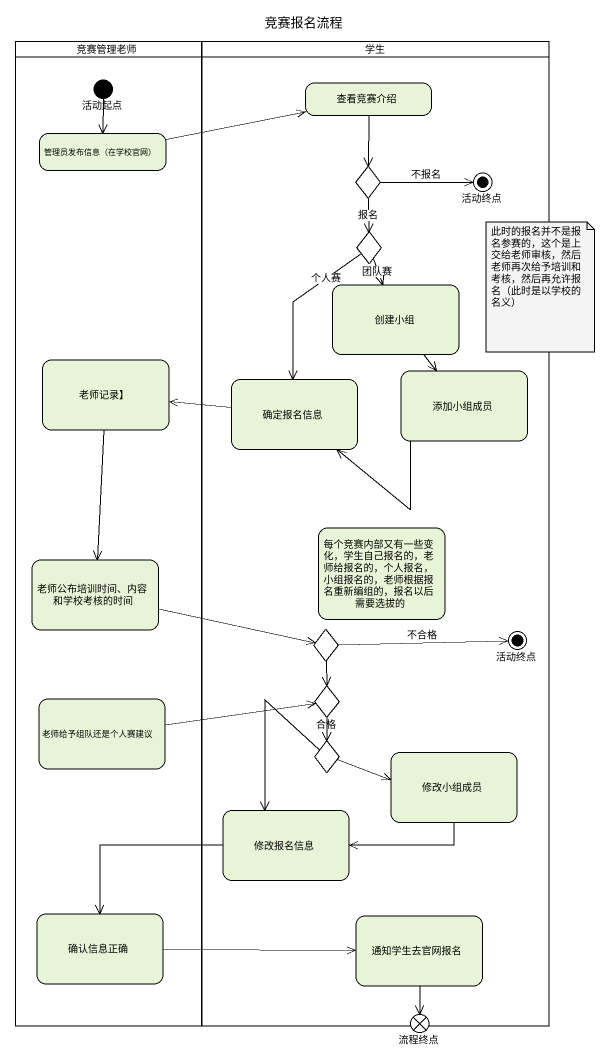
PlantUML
@startuml
title 竞赛报名流程
hide empty description
state 竞赛管理老师 <<partition>> {
  state 活动起点 <<start>>
  state "管理员发布信息（在学校官网）" as 管理员发布信息_在学校官网
  state "老师记录】" as 老师记录
  state "老师公布培训时间、内容和学校考核的时间" as 老师公布培训时间_内容和学校考核的时间
  state 老师给予组队还是个人赛建议
  state 确认信息正确
}
state 学生 <<partition>> {
  state 查看竞赛介绍
  state choice1 <<choice>>
  state 活动终点 <<end>>
  state choice2 <<choice>>
  state 创建小组
  state 确定报名信息
  state 添加小组成员
  state "每个竞赛内部又有一些变化，学生自己报名的，老师给报名的，个人报名，小组报名的，老师根据报名重新编组的，报名以后需要选拔的" as 每个竞赛内部又有一些变化_学生自己报名的_老师给报名的
  state choice3 <<choice>>
  state "活动终点" as 活动终点_2 <<end>>
  state 合格 <<choice>>
  state choice4 <<choice>>
  state 修改小组成员
  state 修改报名信息
  state 通知学生去官网报名
}
state 流程终点 <<end>>
活动起点 --> 管理员发布信息_在学校官网
查看竞赛介绍 --> choice1
管理员发布信息_在学校官网 -right-> 查看竞赛介绍
choice1 -right-> 活动终点 : 不报名
choice1 --> choice2 : 报名
choice2 --> 创建小组 : 团队赛
choice2 --> 确定报名信息 : 个人赛
创建小组 --> 添加小组成员
老师记录 --> 老师公布培训时间_内容和学校考核的时间
确定报名信息 -left-> 老师记录
添加小组成员 -left-> 确定报名信息
老师公布培训时间_内容和学校考核的时间 -right-> choice3
choice3 -right-> 活动终点_2 : 不合格
choice3 --> 合格
合格 --> choice4
老师给予组队还是个人赛建议 -right-> 合格
choice4 -right-> 修改小组成员
choice4 --> 修改报名信息
修改小组成员 -left-> 修改报名信息
修改报名信息 -left-> 确认信息正确
确认信息正确 -right-> 通知学生去官网报名
通知学生去官网报名 --> 流程终点
note as N1
  此时的报名并不是报名参赛的，这个是上交给老师审核，然后老师再次给予培训和考核，然后再允许报名（此时是以学校的名义）
end note
@enduml
